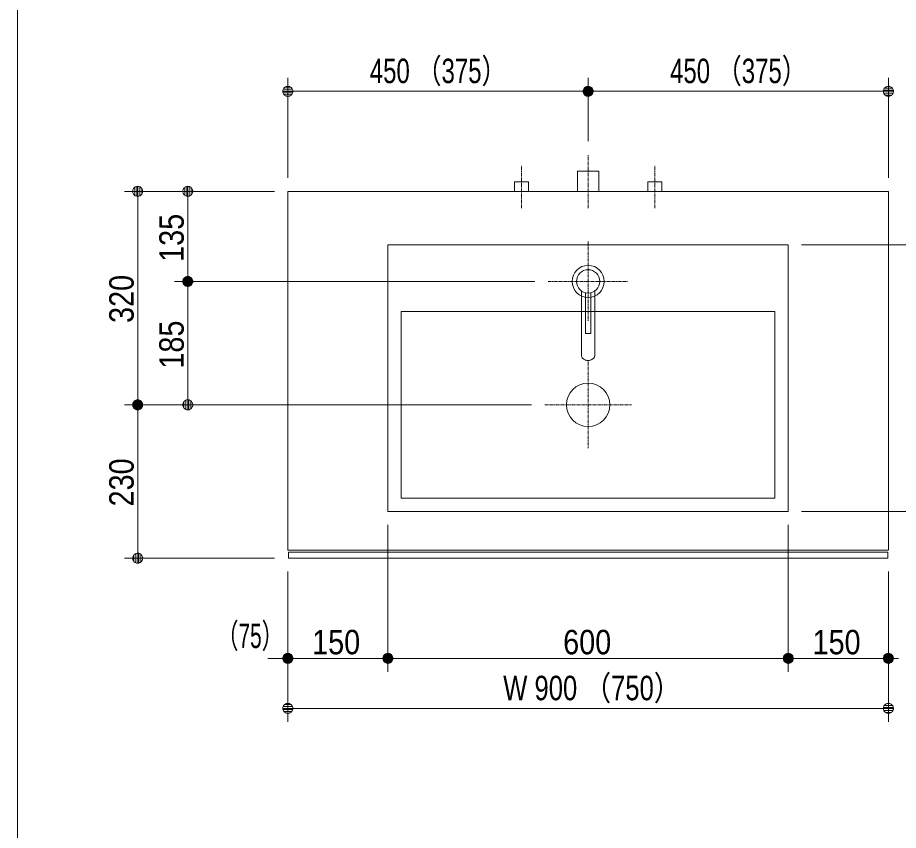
# Model space of a CAD drawing. Units: millimetres, scale not verified. Extents: x -6062 to 6062, y -3045 to 3045.
# Drawn here: x -368 to 953, y -778 to 440 of the extents above; entities that cross this region are included whole.
import ezdxf
from ezdxf.enums import TextEntityAlignment as Align

# ---------------------------------------------------------------- set-up
doc = ezdxf.new("R2010")
doc.units = ezdxf.units.MM
doc.header["$LTSCALE"] = 20
doc.linetypes.add('CHAIN1', pattern=[8, 5, -1, 1, -1])
for name, color, linetype, lineweight in [('0-0_1図面枠', 7, 'Continuous', 9), ('0-1_5ボウル・キャビネット', 7, 'Continuous', 9), ('0-2_2寸法-1', 7, 'Continuous', 9), ('0-3_0', 7, 'Continuous', 9), ('0-4_2寸法-2', 7, 'Continuous', 9), ('0-5_4給排水', 7, 'Continuous', 9)]:
    doc.layers.add(name, color=color, linetype=linetype, lineweight=lineweight)
doc.styles.add('ＭＳ Ｐゴシック', font='')
doc.styles.get('ＭＳ Ｐゴシック').set_extended_font_data('MS PGothic')

# ---------------------------------------------------------------- blocks, each defined once
blk = doc.blocks.new('グループ-4')
at = {"layer": '0-0_1図面枠'}
blk.add_line((28400, 41000), (28400, -48600), dxfattribs=at)
blk = doc.blocks.new('_Dot')
at = {"layer": '0-3_0'}
for p, q in [((-10, 0), (-20, 0)), ((9.78, 2), (-9.78, 2)), ((7.99, 6), (-7.99, 6)), ((9.16, -3.98), (-9.16, -3.98)), ((6, -7.98), (-6, -7.98))]:
    blk.add_line(p, q, dxfattribs=at)
for points in [[(10, 0), (9.92, 1.25), (9.69, 2.49), (9.3, 3.68), (8.76, 4.82), (8.09, 5.88), (7.29, 6.85), (6.37, 7.71), (5.36, 8.44), (4.26, 9.05), (3.09, 9.51), (1.87, 9.82), (0.63, 9.98), (-0.63, 9.98), (-1.87, 9.82), (-3.09, 9.51), (-4.26, 9.05), (-5.36, 8.44), (-6.37, 7.71), (-7.29, 6.85), (-8.09, 5.88), (-8.76, 4.82), (-9.3, 3.68), (-9.69, 2.49), (-9.92, 1.25), (-10, 0), (0, 0)], [(-10, 0), (-9.92, -1.25), (-9.69, -2.49), (-9.3, -3.68), (-8.76, -4.82), (-8.09, -5.88), (-7.29, -6.85), (-6.37, -7.71), (-5.36, -8.44), (-4.26, -9.05), (-3.09, -9.51), (-1.87, -9.82), (-0.63, -9.98), (0.63, -9.98), (1.87, -9.82), (3.09, -9.51), (4.26, -9.05), (5.36, -8.44), (6.37, -7.71), (7.29, -6.85), (8.09, -5.88), (8.76, -4.82), (9.3, -3.68), (9.69, -2.49), (9.92, -1.25), (10, 0), (0, 0)]]:
    blk.add_lwpolyline(points, close=True, dxfattribs=at)
blk = doc.blocks.new('グループ-60')
at = {"layer": '0-1_5ボウル・キャビネット', "linetype": 'CHAIN1'}
for p, q in [((45500, -1500), (45500, -4100)), ((44200, -2800), (46800, -2800))]:
    blk.add_line(p, q, dxfattribs=at)
at = {"layer": '0-1_5ボウル・キャビネット'}
for points in [[(39500, 2000), (51500, 2000), (51500, -6000), (39500, -6000)], [(39900, 0), (51100, 0), (51100, -5600), (39900, -5600)]]:
    blk.add_lwpolyline(points, close=True, dxfattribs=at)
blk.add_circle((45500, -2800), 650, dxfattribs=at)
blk = doc.blocks.new('グループ-61')
at = {"layer": '0-5_4給排水', "linetype": 'CHAIN1'}
for p, q in [((45500, 2100), (45500, -300)), ((44300, 900), (46700, 900))]:
    blk.add_line(p, q, dxfattribs=at)
at = {"layer": '0-5_4給排水'}
for points in [[(45300, 612.8), (45300, -1317.1), (45300.8, -1330.8), (45303.3, -1345), (45307.7, -1359.2), (45314, -1373.5), (45322.3, -1387.4), (45332.6, -1400.9), (45344.7, -1413.6), (45358.6, -1425.4), (45373.9, -1436), (45390.6, -1445.3), (45408.1, -1453.2), (45426.4, -1459.5), (45445, -1464.4), (45463.6, -1467.7), (45482, -1469.7), (45500, -1470.3), (45518, -1469.7), (45536.4, -1467.7), (45555, -1464.4), (45573.6, -1459.5), (45591.9, -1453.2), (45609.4, -1445.3), (45626.1, -1436), (45641.4, -1425.4), (45655.3, -1413.6), (45667.4, -1400.9), (45677.7, -1387.4), (45686, -1373.5), (45692.3, -1359.2), (45696.7, -1345), (45699.2, -1330.8), (45700, -1317.1), (45700, 612.8)], [(45420, 559.3), (45420, -660), (45580, -660), (45580, 559.3)]]:
    blk.add_lwpolyline(points, dxfattribs=at)
for radius in [480, 350]:
    blk.add_circle((45500, 900), radius, dxfattribs=at)
blk = doc.blocks.new('グループ-62')
at = {"layer": '0-5_4給排水', "linetype": 'CHAIN1'}
blk.add_line((45500, 3100), (45500, 4700), dxfattribs=at)
at = {"layer": '0-5_4給排水'}
blk.add_lwpolyline([(45180, 3600), (45180, 4200), (45820, 4200), (45820, 3600)], dxfattribs=at)
blk = doc.blocks.new('止水栓_平面_W100')
at = {"layer": '0-5_4給排水', "linetype": 'CHAIN1'}
for p, q in [((-2000, -500), (-2000, 780)), ((2000, -500), (2000, 780))]:
    blk.add_line(p, q, dxfattribs=at)
at = {"layer": '0-5_4給排水'}
for points in [[(-2210, 0), (-2210, 280), (-1790, 280), (-1790, 0)], [(1790, 0), (1790, 280), (2210, 280), (2210, 0)]]:
    blk.add_lwpolyline(points, dxfattribs=at)

msp = doc.modelspace()

# ---------------------------------------------------------------- linework, layer by layer
at = {"layer": '0-1_5ボウル・キャビネット'}
for points in [[(37.5, 180), (937.5, 180), (937.5, -358), (37.5, -358)], [(38.5, -361), (936.5, -361), (936.5, -370), (38.5, -370)]]:
    msp.add_lwpolyline(points, close=True, dxfattribs=at)
at = {"layer": '0-2_2寸法-1'}
for p, q in [((37.5, 200), (37.5, 350)), ((487.5, 255), (487.5, 350)), ((487.5, 255), (487.5, 350)), ((937.5, 200), (937.5, 350)), ((472.49, 330), (52.51, 330)), ((502.51, 330), (922.49, 330)), ((-132.5, 180), (-207.5, 180)), ((17.5, 180), (-132.5, 180)), ((-187.5, -124.99), (-187.5, 164.99)), ((-112.5, 60.01), (-112.5, 164.99)), ((807.5, 100), (1108.5, 100)), ((407.5, 45), (-132.5, 45)), ((407.5, 45), (-132.5, 45)), ((-112.5, 29.99), (-112.5, -124.99)), ((-132.5, -140), (-207.5, -140)), ((-132.5, -140), (-207.5, -140)), ((402.5, -140), (-132.5, -140)), ((-187.5, -155.01), (-187.5, -354.99)), ((807.5, -300), (1108.5, -300)), ((187.5, -320), (187.5, -540)), ((787.5, -320), (787.5, -540)), ((17.5, -370), (-207.5, -370)), ((37.5, -390), (37.5, -540)), ((187.5, -390), (187.5, -540)), ((787.5, -390), (787.5, -540)), ((937.5, -390), (937.5, -540)), ((172.49, -520), (52.51, -520)), ((202.51, -520), (772.49, -520)), ((802.51, -520), (922.49, -520)), ((37.5, -540), (37.5, -615)), ((937.5, -540), (937.5, -615)), ((922.49, -595), (52.51, -595))]:
    msp.add_line(p, q, dxfattribs=at)
at = {"layer": '0-4_2寸法-2'}
for p, q in [((37.5, -390), (37.5, -540)), ((187.5, -390), (187.5, -540)), ((787.5, -390), (787.5, -540)), ((937.5, -390), (937.5, -540)), ((22.49, -520), (7.49, -520)), ((187.5, -520), (37.5, -520)), ((202.51, -520), (217.51, -520)), ((772.49, -520), (757.49, -520)), ((787.5, -520), (937.5, -520))]:
    msp.add_line(p, q, dxfattribs=at)

# ---------------------------------------------------------------- block references
at = {"layer": '0-0_1図面枠', "xscale": 0.05, "yscale": 0.05}
msp.add_blockref('グループ-4', (-1787.5, 0), dxfattribs=at)
at = {"layer": '0-1_5ボウル・キャビネット', "xscale": 0.05, "yscale": 0.05}
msp.add_blockref('グループ-60', (-1787.5, 0), dxfattribs=at)
at = {"layer": '0-2_2寸法-1', "xscale": 0.7503418, "yscale": 0.7503418}
for p, rotation in [((37.5, 330), 180), ((487.5, 330), 180), ((-187.5, 180), 90), ((-112.5, 180), 90), ((-112.5, 45), 270), ((-112.5, 45), 90), ((-187.5, -140), 270), ((-112.5, -140), 270), ((-187.5, -140), 90), ((-187.5, -370), 270), ((37.5, -520), 180), ((187.5, -520), 180), ((787.5, -520), 180), ((37.5, -595), 180)]:
    msp.add_blockref('_Dot', p, dxfattribs=dict(at, rotation=rotation))
for p in [(487.5, 330), (937.5, 330), (187.5, -520), (787.5, -520), (937.5, -520), (937.5, -595)]:
    msp.add_blockref('_Dot', p, dxfattribs=at)
at = {"layer": '0-4_2寸法-2', "xscale": 0.7503418, "yscale": 0.7503418}
for p in [(37.5, -520), (787.5, -520)]:
    msp.add_blockref('_Dot', p, dxfattribs=at)
at = {"layer": '0-4_2寸法-2', "xscale": 0.7503418, "yscale": 0.7503418, "rotation": 180}
for p in [(187.5, -520), (937.5, -520)]:
    msp.add_blockref('_Dot', p, dxfattribs=at)
at = {"layer": '0-5_4給排水', "xscale": 0.05, "yscale": 0.05}
for name, p in [('グループ-62', (-1787.5, 0)), ('止水栓_平面_W100', (487.5, 180)), ('グループ-61', (-1787.5, 0))]:
    msp.add_blockref(name, p, dxfattribs=at)

# ---------------------------------------------------------------- texts
at = {"layer": '0-2_2寸法-1', "style": 'ＭＳ Ｐゴシック'}
for s, height, width, p in [('450 （375）', 36.66, 0.75, (160.29, 331.19)), ('450 （375）', 36.66, 0.75, (610.29, 331.19)), ('150', 36.66, 0.9, (73.89, -524.96)), ('600', 36.66, 0.9, (450.12, -524.96)), ('150', 36.66, 0.9, (823.89, -524.96)), ('W 900 （750）', 36.69, 0.8, (360.23, -593.81))]:
    msp.add_text(s, height=height, dxfattribs=dict(at, width=width)).set_placement(p, align=Align.BOTTOM_LEFT)
at = {"layer": '0-2_2寸法-1', "style": 'ＭＳ Ｐゴシック', "width": 0.9}
for s, p in [('135', (-107.54, 74.28)), ('320', (-182.54, -17.28)), ('185', (-107.54, -85.72)), ('230', (-182.54, -292.28))]:
    msp.add_text(s, height=36.66, rotation=90, dxfattribs=at).set_placement(p, align=Align.BOTTOM_LEFT)
at = {"layer": '0-4_2寸法-2', "style": 'ＭＳ Ｐゴシック', "width": 0.65}
msp.add_text('（75）', height=36.66, dxfattribs=at).set_placement((-68.93, -515.51), align=Align.BOTTOM_LEFT)

doc.saveas('drawing.dxf')
